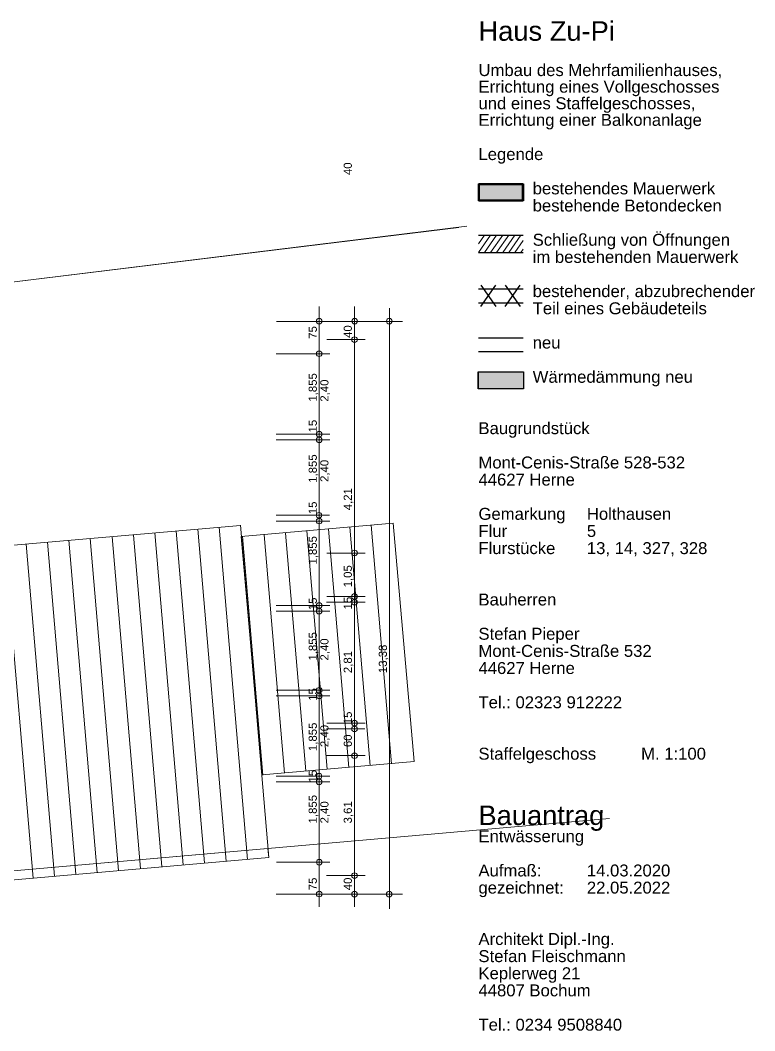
# Model space of a CAD drawing. Header units: millimetres. Extents: x 1501 to 41669, y -38 to 29710.
# Drawn here: x 24477 to 41669, y 4885 to 28527 of the extents above; entities that cross this region are included whole.
import ezdxf

# ---------------------------------------------------------------- set-up
doc = ezdxf.new("R2010")
doc.units = ezdxf.units.MM
doc.header["$LTSCALE"] = 50
for name, color, linetype in [('05_Linien_stark', 7, 'Continuous'), ('06_Linien_fein', 3, 'Continuous'), ('07_Bemassung', 6, 'Continuous'), ('10_Text', 7, 'Continuous'), ('12_Plankopf', 140, 'Continuous')]:
    doc.layers.add(name, color=color, linetype=linetype)
doc.styles.add('PLAN', font='arial.ttf')

msp = doc.modelspace()

# ---------------------------------------------------------------- hatches: boundary and pattern name
at = {"layer": '12_Plankopf'}
for points in [[(35203, 24700), (36256, 24700), (36256, 24300), (35203, 24300)], [(35196, 20300), (36259, 20300), (36259, 19900), (35196, 19900)]]:
    msp.add_hatch(color=7, dxfattribs=at).paths.add_polyline_path(points)

# ---------------------------------------------------------------- linework, layer by layer
at = {"layer": '05_Linien_stark', "lineweight": 15}
for p, q in [((4052, 19913), (34741, 23681)), ((4239, 19941), (34927, 23709)), ((32551, 21054), (31652, 21054)), ((31723, 20725), (30464, 20725)), ((31722, 18844), (30468, 18844)), ((31724, 18709), (30470, 18709)), ((31718, 16944), (30464, 16944)), ((31721, 16810), (30467, 16810)), ((32551, 16062), (31651, 16062)), ((32547, 14910), (31648, 14910)), ((32547, 14910), (31648, 14910)), ((32550, 15043), (31650, 15043)), ((31721, 14702), (30466, 14702)), ((31723, 14835), (30469, 14835)), ((31723, 12851), (30469, 12851)), ((31724, 12719), (30470, 12719)), ((31720, 10842), (30466, 10842)), ((31720, 10708), (30466, 10708)), ((16665, 7958), (38270, 9849)), ((31725, 8829), (30473, 8829)), ((32547, 8515), (31648, 8515)), ((32547, 8515), (31648, 8515)), ((32547, 8515), (31648, 8515)), ((32547, 8515), (31648, 8515))]:
    msp.add_line(p, q, dxfattribs=at)
msp.add_lwpolyline([(30138, 10874), (29651, 16447), (33209, 16758), (33696, 11185)], close=True, dxfattribs=at)
at = {"layer": '05_Linien_stark', "lineweight": 18}
msp.add_lwpolyline([(30294, 8942), (23265, 8327), (23247, 8536), (30276, 9151)], close=True, dxfattribs=at)
at = {"layer": '06_Linien_fein', "lineweight": 9}
for p, q in [((16721, 15578), (29635, 16708)), ((28793, 8814), (28131, 16577)), ((29295, 8857), (28632, 16622)), ((29793, 8893), (29130, 16669)), ((30297, 8941), (29634, 16711)), ((32165, 11048), (31690, 16622)), ((33164, 11133), (32688, 16714)), ((25781, 8550), (25119, 16314)), ((26280, 8586), (25616, 16361)), ((26780, 8637), (26117, 16404)), ((27291, 8683), (26629, 16441)), ((27792, 8727), (27131, 16482)), ((28290, 8766), (27628, 16533)), ((30152, 10869), (29676, 16449)), ((30663, 10910), (30188, 16486)), ((31164, 10963), (30689, 16527)), ((24777, 8458), (24114, 16226)), ((25280, 8506), (24618, 16270))]:
    msp.add_line(p, q, dxfattribs=at)
at = {"layer": '07_Bemassung', "lineweight": 15}
for p, q in [((31475, 21833), (31475, 7783)), ((32304, 21833), (32304, 7782)), ((33117, 7742), (33117, 21791)), ((33424, 21477), (30474, 21477)), ((32551, 12082), (31652, 12082)), ((32546, 11949), (31647, 11949)), ((32548, 11323), (31649, 11323)), ((33422, 8084), (30470, 8084))]:
    msp.add_line(p, q, dxfattribs=at)
at = {"layer": '07_Bemassung', "lineweight": 9}
for p, q in [((31662, 11004), (31186, 16578)), ((32666, 11092), (32191, 16667))]:
    msp.add_line(p, q, dxfattribs=at)
at = {"layer": '07_Bemassung', "lineweight": 18}
for centre, radius in [((31474, 21486), 65.8), ((32305, 21486), 65.8), ((33115, 21487), 65.8), ((32302, 21055), 65.8), ((31474, 20725), 65.8), ((31474, 18844), 65.8), ((31476, 18710), 65.8), ((31469, 16945), 65.8), ((31473, 16810), 65.8), ((32303, 16063), 66.2), ((31474, 14835), 65.8), ((32300, 15043), 66.2), ((32302, 14910), 65.8), ((31472, 14703), 65.8), ((31475, 12851), 65.8), ((31475, 12719), 65.8), ((32301, 12082), 66.2), ((32300, 11946), 66.2), ((32301, 11321), 66.2), ((31471, 10842), 65.8), ((31472, 10708), 65.8), ((31477, 8829), 65.8), ((32302, 8515), 65.8), ((32302, 8515), 65.8), ((31476, 8085), 65.8), ((32300, 8082), 65.8), ((33113, 8083), 65.8)]:
    msp.add_circle(centre, radius, dxfattribs=at)
at = {"layer": '12_Plankopf', "lineweight": 15}
for p, q in [((35201, 23094), (35485, 23500)), ((35201, 23294), (35343, 23497)), ((35343, 23090), (35627, 23497)), ((35485, 23090), (35769, 23497)), ((35627, 23090), (35911, 23497)), ((35769, 23090), (36053, 23497)), ((35911, 23090), (36195, 23497)), ((36053, 23090), (36249, 23371)), ((36195, 23090), (36249, 23167))]:
    msp.add_line(p, q, dxfattribs=at)
at = {"layer": '12_Plankopf', "lineweight": 25}
for p, q in [((35201, 23497), (36249, 23497)), ((35201, 23094), (36249, 23094)), ((35201, 22241), (36251, 22241)), ((35828, 21828), (36178, 22328)), ((35828, 22328), (36178, 21828)), ((35201, 21917), (36251, 21917)), ((35201, 21100), (36249, 21100)), ((35201, 20777), (36249, 20777))]:
    msp.add_line(p, q, dxfattribs=at)
at = {"layer": '12_Plankopf', "lineweight": 30}
for p, q in [((35260, 21828), (35609, 22328)), ((35260, 22328), (35609, 21828))]:
    msp.add_line(p, q, dxfattribs=at)
at = {"layer": '12_Plankopf'}
for points in [[(35203, 24700), (36256, 24700), (36256, 24300), (35203, 24300)], [(35196, 20300), (36259, 20300), (36259, 19900), (35196, 19900)]]:
    msp.add_lwpolyline(points, close=True, dxfattribs=at)
at = {"layer": '12_Plankopf', "lineweight": 50}
msp.add_lwpolyline([(35214, 24689), (36244, 24689), (36244, 24312), (35214, 24312)], close=True, dxfattribs=at)
at = {"layer": '12_Plankopf', "lineweight": 18}
msp.add_lwpolyline([(35201, 20296), (36255, 20296), (36255, 19905), (35201, 19905)], close=True, dxfattribs=at)

# ---------------------------------------------------------------- texts
at = {"layer": '07_Bemassung', "style": 'PLAN'}
for s, p in [('75', (31419, 21074)), ('40', (32239, 21094)), ('1,855', (31419, 19603)), ('2,40', (31692, 19603)), ('15', (31419, 18882)), ('1,855', (31419, 17705)), ('2,40', (31692, 17725)), ('4,21', (32239, 17063)), ('15', (31419, 16970)), ('1,855', (31419, 15793)), ('1,05', (32239, 15259)), ('15', (31419, 14724)), ('15', (32239, 14744)), ('1,855', (31419, 13547)), ('2,40', (31692, 13547)), ('2,81', (32239, 13253)), ('13,38', (33059, 13253)), ('15', (31419, 12605)), ('15', (32239, 12057)), ('1,855', (31419, 11429)), ('2,40', (31692, 11522)), ('60', (32239, 11522)), ('15', (31419, 10693)), ('1,855', (31419, 9737)), ('2,40', (31692, 9737)), ('3,61', (32239, 9737)), ('75', (31419, 8173)), ('40', (32239, 8173))]:
    msp.add_text(s, height=190.5, rotation=90, dxfattribs=at).set_placement(p)
at = {"layer": '10_Text', "style": 'PLAN'}
msp.add_text('40', height=190.5, rotation=90, dxfattribs=at).set_placement((32239, 24904))
at = {"layer": '12_Plankopf', "style": 'PLAN'}
for s, height, p in [('Haus Zu-Pi', 457, (35202, 28046)), ('Umbau des Mehrfamilienhauses,', 279.4, (35202, 27220)), ('Errichtung eines Vollgeschosses', 279.4, (35202, 26832)), ('und eines Staffelgeschosses,', 279.4, (35202, 26444)), ('Errichtung einer Balkonanlage', 279.4, (35202, 26056)), ('Legende', 279.3, (35202, 25255)), ('bestehendes Mauerwerk', 279.26, (36471, 24453)), ('bestehende Betondecken', 279.26, (36471, 24052)), ('Schließung von Öffnungen', 279.26, (36471, 23251)), ('im bestehenden Mauerwerk', 279.26, (36471, 22850)), ('bestehender, abzubrechender', 279.26, (36471, 22049)), ('Teil eines Gebäudeteils', 279.26, (36471, 21648)), ('neu', 279.3, (36471, 20846)), ('Wärmedämmung neu', 279.26, (36471, 20045)), ('Baugrundstück', 279.26, (35202, 18843)), ('Mont-Cenis-Straße 528-532', 279.26, (35202, 18041)), ('44627 Herne', 279.26, (35202, 17640)), ('Gemarkung', 279.3, (35202, 16839)), ('Holthausen', 279.3, (37739, 16839)), ('Flur', 279.3, (35202, 16438)), ('5', 279, (37739, 16438)), ('Flurstücke', 279.3, (35202, 16037)), ('13, 14, 327, 328', 279.26, (37739, 16037)), ('Bauherren', 279.3, (35202, 14835)), ('Stefan Pieper', 279.26, (35202, 14034)), ('Mont-Cenis-Straße 532', 279.26, (35202, 13633)), ('44627 Herne', 279.26, (35202, 13232)), ('Tel.: 02323 912222', 279.26, (35202, 12431)), ('Staffelgeschoss', 279.26, (35202, 11228)), ('M. 1:100', 279.3, (39008, 11228)), ('Bauantrag', 457, (35202, 9698)), ('Entwässerung', 279.26, (35202, 9298)), ('Aufmaß:', 279.3, (35202, 8496)), ('14.03.2020', 279.3, (37739, 8496)), ('gezeichnet:', 279.26, (35202, 8095)), ('22.05.2022', 279.3, (37739, 8095)), ('Architekt Dipl.-Ing.', 279.26, (35202, 6893)), ('Stefan Fleischmann', 279.26, (35202, 6492)), ('Keplerweg 21', 279.26, (35202, 6092)), ('44807 Bochum', 279.26, (35202, 5691)), ('Tel.: 0234 9508840', 279.26, (35202, 4889))]:
    msp.add_text(s, height=height, dxfattribs=at).set_placement(p)

doc.saveas('drawing.dxf')
